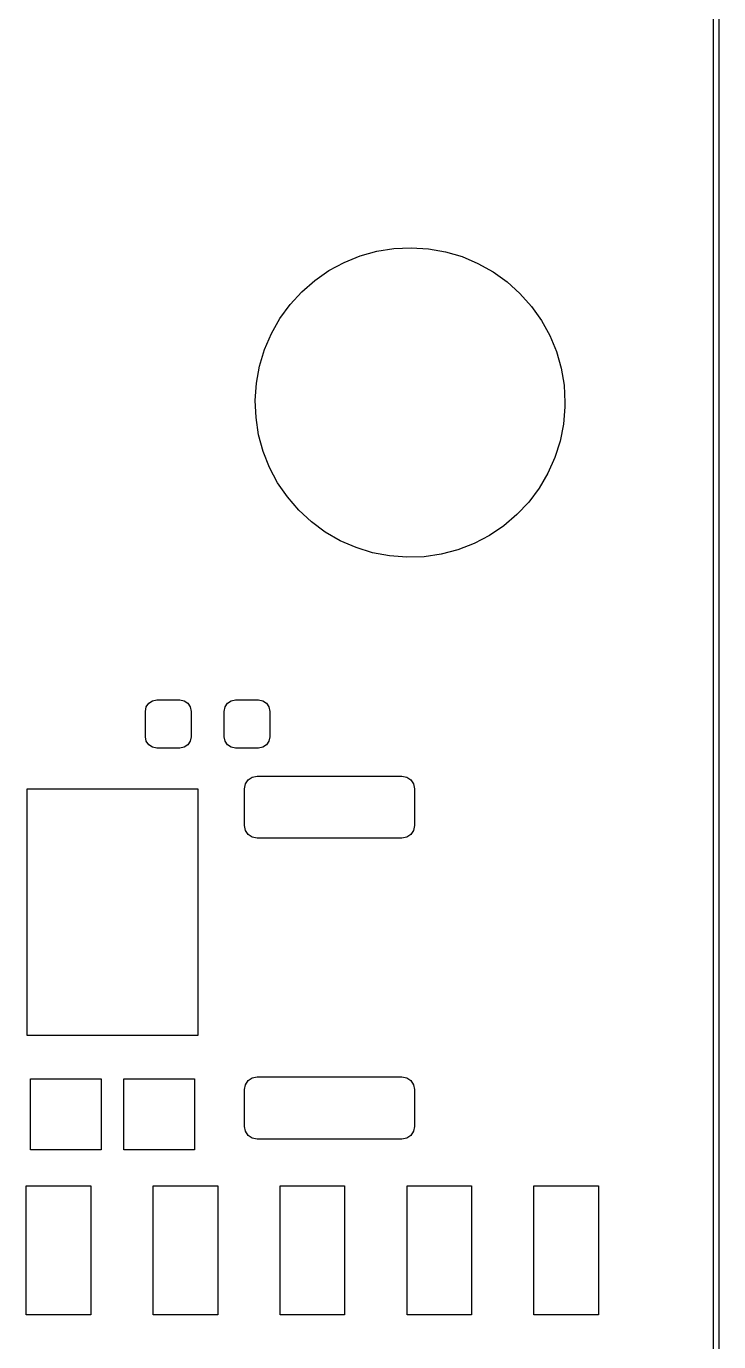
# Model space of a CAD drawing. Extents: x 0 to 4.25, y -4.33 to 0.
# Drawn here: x 3.717 to 4.254, y -2.184 to -1.164 of the extents above; entities that cross this region are included whole.
import ezdxf

# ---------------------------------------------------------------- set-up
doc = ezdxf.new("R2010")
doc.units = 0
doc.header["$MEASUREMENT"] = 0
doc.layers.add('BLACK', color=7, linetype='CONTINUOUS')

msp = doc.modelspace()

# ---------------------------------------------------------------- linework, layer by layer
at = {"layer": 'BLACK', "linetype": 'CONTINUOUS'}
for p, q in [((4.25394, 0), (4.25394, -4.33071)), ((4.25, -4.32874), (4.25, -0.001969)), ((3.98886, -1.33804), (4.00209, -1.33589)), ((4.00209, -1.33589), (4.01548, -1.33524)), ((4.01548, -1.33524), (4.02886, -1.33608)), ((4.02886, -1.33608), (4.04207, -1.33841)), ((3.96352, -1.34666), (3.97595, -1.34164)), ((3.97595, -1.34164), (3.98886, -1.33804)), ((4.04207, -1.33841), (4.05493, -1.34219)), ((4.05493, -1.34219), (4.06728, -1.34739)), ((3.94072, -1.36069), (3.95173, -1.35304)), ((3.95173, -1.35304), (3.96352, -1.34666)), ((4.06728, -1.34739), (4.07899, -1.35393)), ((4.07899, -1.35393), (4.08989, -1.36173)), ((3.93063, -1.36952), (3.94072, -1.36069)), ((4.08989, -1.36173), (4.09985, -1.3707)), ((3.92159, -1.37942), (3.93063, -1.36952)), ((4.09985, -1.3707), (4.10875, -1.38073)), ((3.91371, -1.39027), (3.92159, -1.37942)), ((4.10875, -1.38073), (4.11648, -1.39168)), ((3.90709, -1.40192), (3.91371, -1.39027)), ((4.11648, -1.39168), (4.12294, -1.40343)), ((3.90181, -1.41425), (3.90709, -1.40192)), ((4.12294, -1.40343), (4.12805, -1.41583)), ((3.89793, -1.42708), (3.90181, -1.41425)), ((4.12805, -1.41583), (4.13174, -1.42871)), ((3.89551, -1.44027), (3.89793, -1.42708)), ((4.13174, -1.42871), (4.13398, -1.44193)), ((3.89458, -1.45364), (3.89551, -1.44027)), ((4.13398, -1.44193), (4.13472, -1.45531)), ((3.89514, -1.46703), (3.89458, -1.45364)), ((4.13468, -1.45867), (4.13356, -1.47203)), ((4.13472, -1.45531), (4.13468, -1.45867)), ((3.89719, -1.48028), (3.89514, -1.46703)), ((4.13356, -1.47203), (4.13095, -1.48518)), ((3.90071, -1.49322), (3.89719, -1.48028)), ((4.13095, -1.48518), (4.1269, -1.49796)), ((3.90564, -1.50568), (3.90071, -1.49322)), ((4.1269, -1.49796), (4.12145, -1.5102)), ((3.91193, -1.51752), (3.90564, -1.50568)), ((3.91951, -1.52858), (3.91193, -1.51752)), ((4.12145, -1.5102), (4.11466, -1.52177)), ((3.92827, -1.53873), (3.91951, -1.52858)), ((4.11466, -1.52177), (4.10663, -1.5325)), ((3.9381, -1.54784), (3.92827, -1.53873)), ((4.10663, -1.5325), (4.09745, -1.54227)), ((3.94889, -1.55579), (3.9381, -1.54784)), ((4.09745, -1.54227), (4.08725, -1.55096)), ((3.9605, -1.5625), (3.94889, -1.55579)), ((4.07613, -1.55846), (4.06425, -1.56467)), ((4.08725, -1.55096), (4.07613, -1.55846)), ((3.97279, -1.56786), (3.9605, -1.5625)), ((3.9856, -1.57183), (3.97279, -1.56786)), ((4.05175, -1.56952), (4.03879, -1.57294)), ((4.06425, -1.56467), (4.05175, -1.56952)), ((3.99876, -1.57434), (3.9856, -1.57183)), ((4.01213, -1.57537), (3.99876, -1.57434)), ((4.02553, -1.5749), (4.01213, -1.57537)), ((4.03879, -1.57294), (4.02553, -1.5749)), ((3.80941, -1.69484), (3.81008, -1.69145)), ((3.81008, -1.69145), (3.812, -1.68858)), ((3.812, -1.68858), (3.81488, -1.68666)), ((3.81488, -1.68666), (3.81827, -1.68598)), ((3.81827, -1.68598), (3.83598, -1.68598)), ((3.83598, -1.68598), (3.83937, -1.68666)), ((3.83937, -1.68666), (3.84225, -1.68858)), ((3.84225, -1.68858), (3.84417, -1.69145)), ((3.84417, -1.69145), (3.84484, -1.69484)), ((3.87043, -1.69484), (3.87111, -1.69145)), ((3.87111, -1.69145), (3.87303, -1.68858)), ((3.87303, -1.68858), (3.8759, -1.68666)), ((3.8759, -1.68666), (3.87929, -1.68598)), ((3.87929, -1.68598), (3.89701, -1.68598)), ((3.89701, -1.68598), (3.9004, -1.68666)), ((3.9004, -1.68666), (3.90327, -1.68858)), ((3.90327, -1.68858), (3.90519, -1.69145)), ((3.90519, -1.69145), (3.90587, -1.69484)), ((3.80941, -1.71453), (3.80941, -1.69484)), ((3.84484, -1.69484), (3.84484, -1.71453)), ((3.87043, -1.71453), (3.87043, -1.69484)), ((3.90587, -1.69484), (3.90587, -1.71453)), ((3.81008, -1.71792), (3.80941, -1.71453)), ((3.812, -1.72079), (3.81008, -1.71792)), ((3.81488, -1.72271), (3.812, -1.72079)), ((3.81827, -1.72339), (3.81488, -1.72271)), ((3.83598, -1.72339), (3.81827, -1.72339)), ((3.83937, -1.72271), (3.83598, -1.72339)), ((3.84225, -1.72079), (3.83937, -1.72271)), ((3.84417, -1.71792), (3.84225, -1.72079)), ((3.84484, -1.71453), (3.84417, -1.71792)), ((3.87111, -1.71792), (3.87043, -1.71453)), ((3.87303, -1.72079), (3.87111, -1.71792)), ((3.8759, -1.72271), (3.87303, -1.72079)), ((3.87929, -1.72339), (3.8759, -1.72271)), ((3.89701, -1.72339), (3.87929, -1.72339)), ((3.9004, -1.72271), (3.89701, -1.72339)), ((3.90327, -1.72079), (3.9004, -1.72271)), ((3.90519, -1.71792), (3.90327, -1.72079)), ((3.90587, -1.71453), (3.90519, -1.71792)), ((3.88618, -1.75488), (3.88693, -1.75111)), ((3.88693, -1.75111), (3.88906, -1.74792)), ((3.88906, -1.74792), (3.89226, -1.74579)), ((3.89226, -1.74579), (3.89602, -1.74504)), ((3.89602, -1.74504), (4.00823, -1.74504)), ((4.00823, -1.74504), (4.012, -1.74579)), ((4.012, -1.74579), (4.01519, -1.74792)), ((4.01519, -1.74792), (4.01732, -1.75111)), ((4.01732, -1.75111), (4.01807, -1.75488)), ((3.71768, -1.94622), (3.71768, -1.75488)), ((3.71768, -1.75488), (3.84996, -1.75488)), ((3.84996, -1.75488), (3.84996, -1.94622)), ((3.88618, -1.78342), (3.88618, -1.75488)), ((4.01807, -1.75488), (4.01807, -1.78342)), ((3.88693, -1.78719), (3.88618, -1.78342)), ((4.01807, -1.78342), (4.01732, -1.78719)), ((3.88906, -1.79038), (3.88693, -1.78719)), ((3.89226, -1.79252), (3.88906, -1.79038)), ((3.89602, -1.79327), (3.89226, -1.79252)), ((4.00823, -1.79327), (3.89602, -1.79327)), ((4.012, -1.79252), (4.00823, -1.79327)), ((4.01519, -1.79038), (4.012, -1.79252)), ((4.01732, -1.78719), (4.01519, -1.79038)), ((3.84996, -1.94622), (3.71768, -1.94622)), ((3.89226, -1.97906), (3.89602, -1.97831)), ((3.89602, -1.97831), (4.00823, -1.97831)), ((4.00823, -1.97831), (4.012, -1.97906)), ((3.72024, -2.03488), (3.72024, -1.97976)), ((3.72024, -1.97976), (3.77496, -1.97976)), ((3.77496, -1.97976), (3.77496, -2.03488)), ((3.79268, -2.03488), (3.79268, -1.97976)), ((3.79268, -1.97976), (3.8474, -1.97976)), ((3.8474, -1.97976), (3.8474, -2.03488)), ((3.88618, -1.98815), (3.88693, -1.98438)), ((3.88618, -2.01669), (3.88618, -1.98815)), ((3.88693, -1.98438), (3.88906, -1.98119)), ((3.88906, -1.98119), (3.89226, -1.97906)), ((4.012, -1.97906), (4.01519, -1.98119)), ((4.01519, -1.98119), (4.01732, -1.98438)), ((4.01732, -1.98438), (4.01807, -1.98815)), ((4.01807, -1.98815), (4.01807, -2.01669)), ((3.88693, -2.02046), (3.88618, -2.01669)), ((4.01807, -2.01669), (4.01732, -2.02046)), ((3.88906, -2.02365), (3.88693, -2.02046)), ((3.89226, -2.02579), (3.88906, -2.02365)), ((3.89602, -2.02653), (3.89226, -2.02579)), ((4.00823, -2.02653), (3.89602, -2.02653)), ((4.012, -2.02579), (4.00823, -2.02653)), ((4.01519, -2.02365), (4.012, -2.02579)), ((4.01732, -2.02046), (4.01519, -2.02365)), ((3.77496, -2.03488), (3.72024, -2.03488)), ((3.8474, -2.03488), (3.79268, -2.03488)), ((3.71701, -2.16287), (3.71701, -2.06287)), ((3.71701, -2.06287), (3.76701, -2.06287)), ((3.76701, -2.06287), (3.76701, -2.16287)), ((3.81543, -2.16287), (3.81543, -2.06287)), ((3.81543, -2.06287), (3.86543, -2.06287)), ((3.86543, -2.06287), (3.86543, -2.16287)), ((3.91386, -2.16287), (3.91386, -2.06287)), ((3.91386, -2.06287), (3.96386, -2.06287)), ((3.96386, -2.06287), (3.96386, -2.16287)), ((4.01228, -2.16287), (4.01228, -2.06287)), ((4.01228, -2.06287), (4.06228, -2.06287)), ((4.06228, -2.06287), (4.06228, -2.16287)), ((4.11071, -2.16287), (4.11071, -2.06287)), ((4.11071, -2.06287), (4.16071, -2.06287)), ((4.16071, -2.06287), (4.16071, -2.16287)), ((3.76701, -2.16287), (3.71701, -2.16287)), ((3.86543, -2.16287), (3.81543, -2.16287)), ((3.96386, -2.16287), (3.91386, -2.16287)), ((4.06228, -2.16287), (4.01228, -2.16287)), ((4.16071, -2.16287), (4.11071, -2.16287))]:
    msp.add_line(p, q, dxfattribs=at)

doc.saveas('drawing.dxf')
